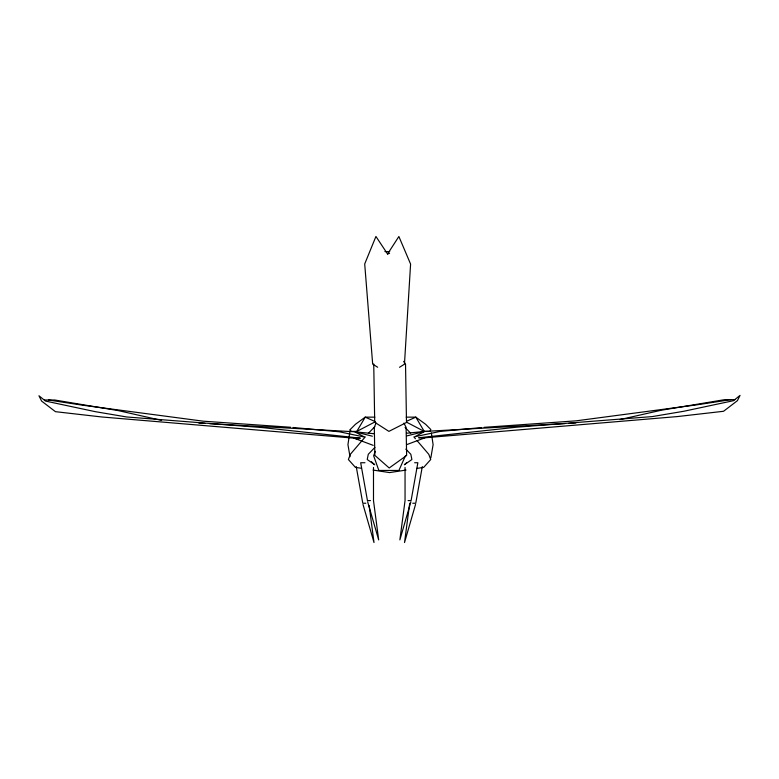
<?xml version="1.0" encoding="UTF-8"?>
<svg xmlns="http://www.w3.org/2000/svg" width="779" height="779" viewBox="0 0 779 779"><rect width="100%" height="100%" fill="white"/><g stroke="black" fill="none" stroke-linecap="round" stroke-linejoin="round"><path stroke-width="1.17" d="M409.705 503.244L404.525 542.544L415.548 504.422M374.865 417.145L365.224 417.145L355.448 424.282L350.229 429.511L347.94 444.634L350.014 456.737M430.845 457.838L433.114 444.634L431.352 432.997M422.306 466.572L415.752 503.244L412.734 503.244M410.884 501.773L399.87 539.896L405.051 500.585L405.051 467.468M375.254 451.333L373.657 455.832L378.847 470.458L398.906 470.458L405.45 455.832M376.062 423.007L374.3 427.233L374.845 455.364L389.198 467.984L406.638 455.501L406.093 427.369L403.941 423.133M429.823 431.42L430.826 429.511L425.607 424.282L415.82 417.145L406.19 417.145M356.792 431.42L365.224 417.145L375.41 421.692L356.792 431.42L351.232 431.42L350.229 429.511M377.669 367.25L372.674 364.105L364.708 263.954L375.936 236.456L387.562 254.003L398.877 236.504L410.591 264.071L404.457 364.183L399.52 367.298M365.244 436.912L350.346 454.293L348.379 459.522L355.409 467.371L361.3 468.267M368.379 433.251L374.855 426.688M374.903 447.389L368.282 454.293L367.221 459.522L374.738 464.751L371.437 461.762M406.842 462.512L404.379 464.751L411.896 459.522L410.825 454.293L405.859 449.113M406.657 421.235L415.82 417.145L424.253 431.42L428.703 431.42M406.911 444.556L425.003 437.779L677.302 416.58L723.555 411.283L737.401 400.679L740.05 395.381L733.497 400.679L683.689 411.283L652.325 416.58L516.847 427.174L418.683 437.779L425.003 437.779M387.562 254.003L389.558 253.341M407.076 435.851L424.652 431.43L564.999 423.581M620.22 419.511L661.244 410.241L724.762 399.637L734.87 399.637M731.004 399.637L696.202 404.934L576.1 420.835L484.071 427.35M406.044 470.068L389.558 472.59L373.073 470.068M416.638 468.452L423.698 467.371L430.729 459.522L428.771 454.293L417.008 440.573M406.619 433.241L424.652 431.43L414.856 436.727L440.077 431.43L481.695 427.564M568.612 423.387L575.837 422.978M44.588 399.997L54.696 399.997L118.213 410.601L161.574 420.397M364.952 462.736L360.677 462.736L367.445 500.585L370.463 500.585M414.652 462.736L417.856 462.736L411.098 500.585L408.069 500.585M365.809 503.244L362.78 503.244L356.227 466.572M384.894 251.598L389.724 251.636M198.811 423.075L204.828 423.406M209.648 423.679L354.805 431.79L374.037 433.718M290.635 427.262L203.358 421.196L83.256 405.294L48.454 399.997M293.011 427.486L339.381 431.79L364.601 437.087L354.805 431.79L372.381 436.211M358.671 439.307L353.997 438.158L101.698 416.969L55.445 411.672L41.599 401.068L38.95 395.771L45.503 401.068L95.311 411.672L126.675 416.969L262.153 427.564L360.317 438.158L353.997 438.158L373.219 445.364M406.677 422.228L424.253 431.42M405.08 427.476L410.728 433.251M413.863 436.912L415.431 438.743M403.639 361.368L405.528 364.144L406.492 422.471L388.906 431.371L374.709 422.267L373.735 363.939M367.649 501.773L378.672 539.896L373.492 500.585L373.492 467.468M362.995 504.422L374.008 542.544L369.149 505.629"/></g></svg>
